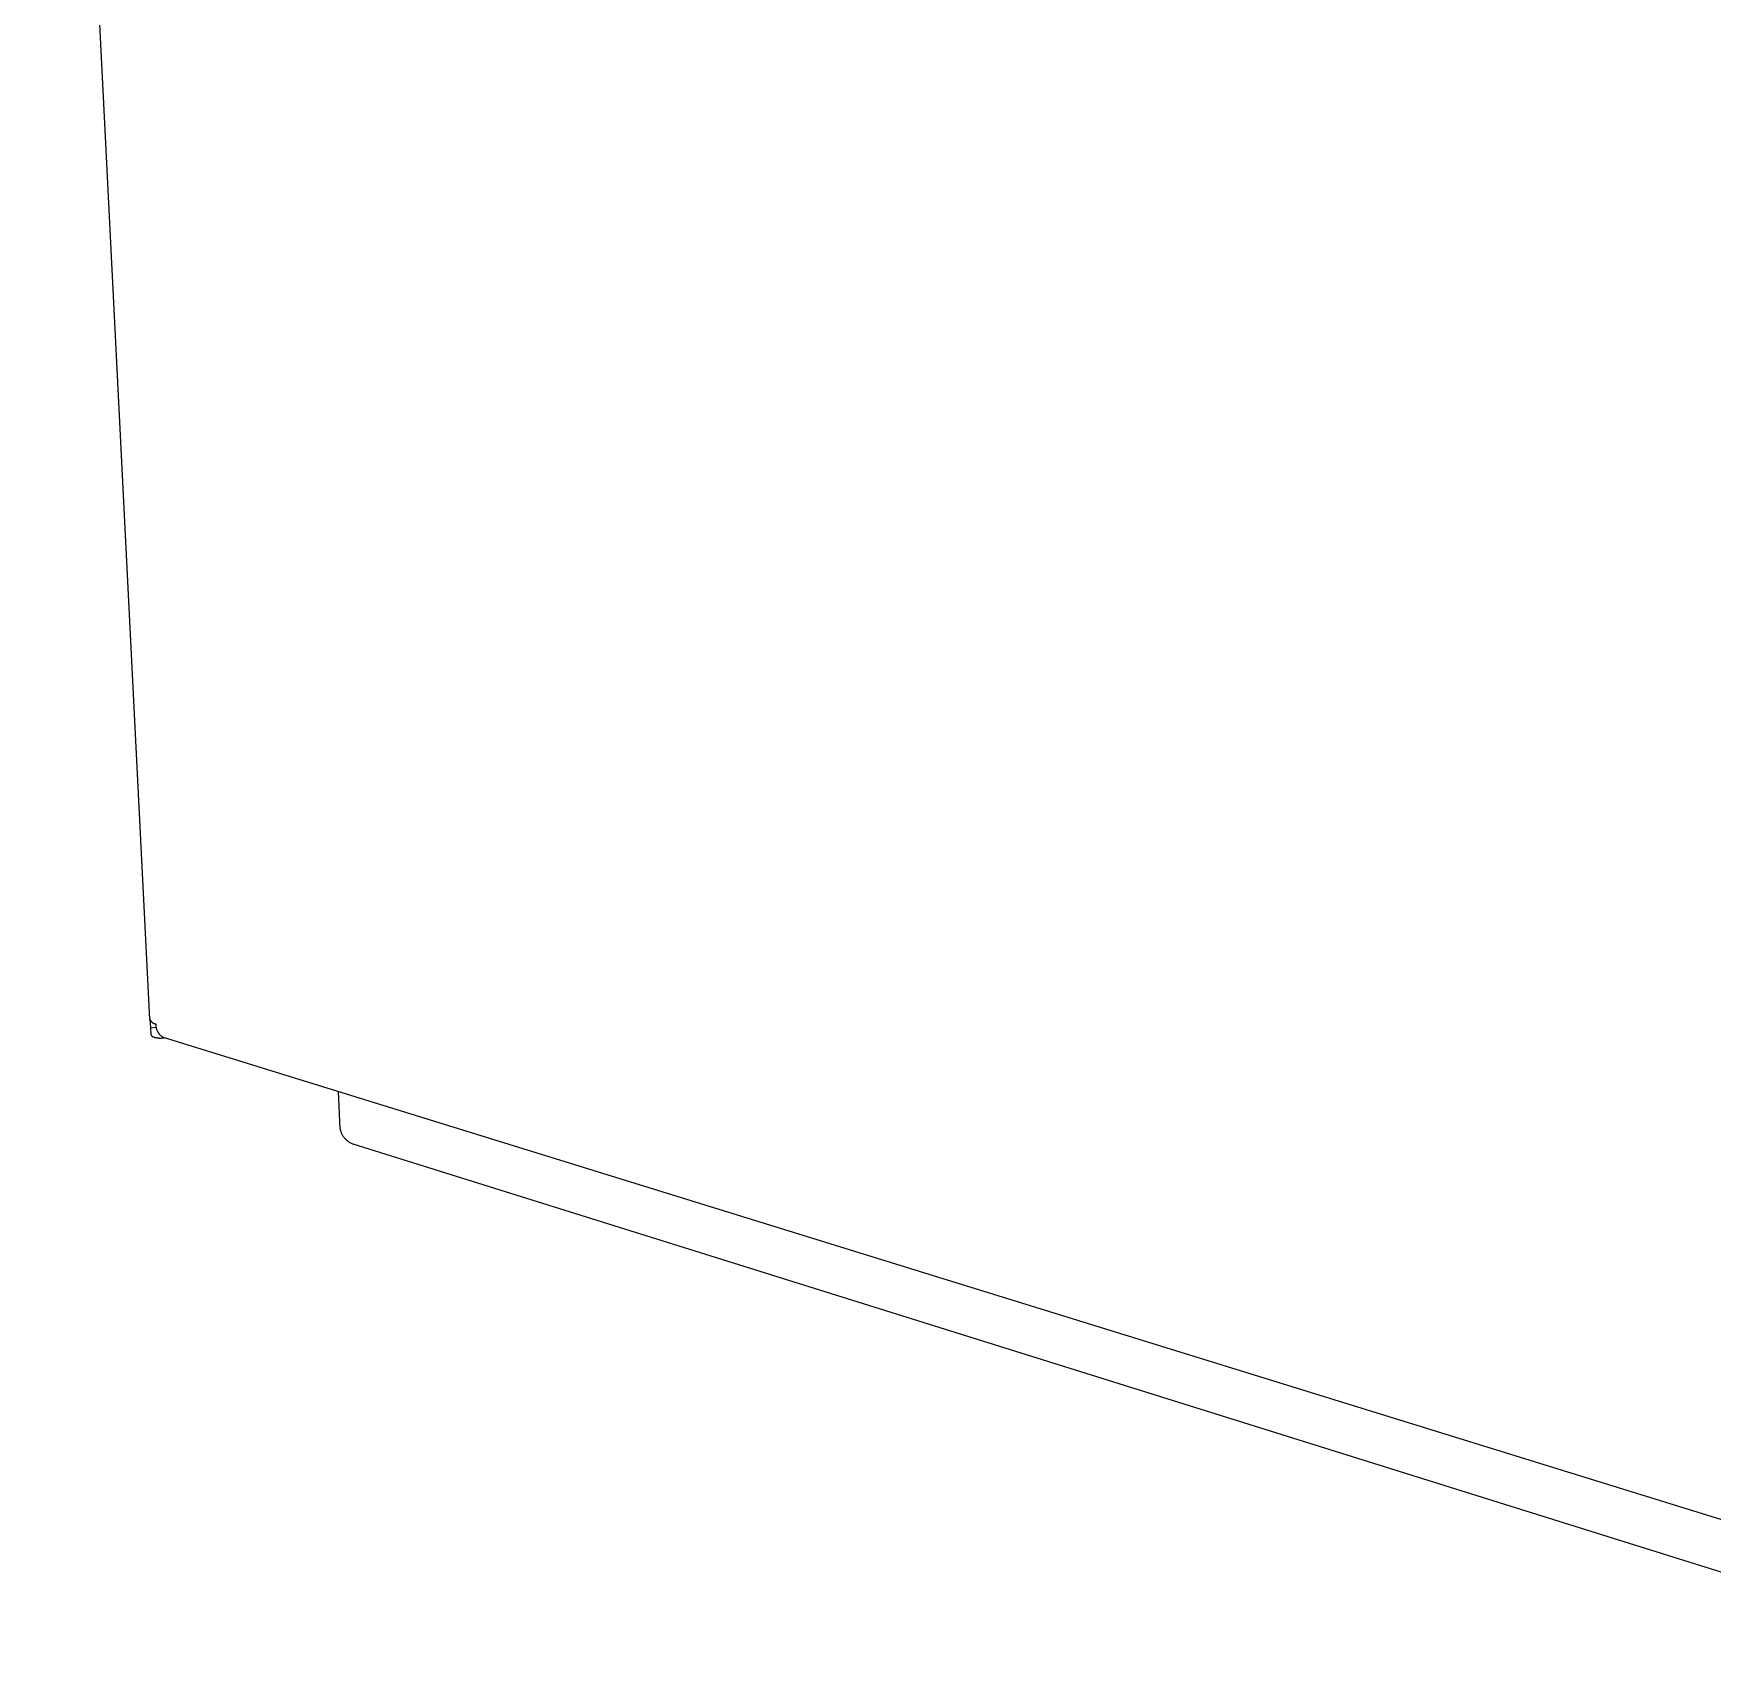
# Model space of a CAD drawing. Header units: millimetres. Extents: x -665 to 1920, y -373 to 1434.
# Drawn here: x -262.3 to -38, y -0.3 to 216.6 of the extents above; entities that cross this region are included whole.
import ezdxf

# ---------------------------------------------------------------- set-up
doc = ezdxf.new("R2010")
doc.units = ezdxf.units.MM
doc.header["$MEASUREMENT"] = 0
doc.layers.add('Utwórz2D linie widoczne', color=7, linetype='Continuous', true_color=0x000000)

msp = doc.modelspace()

# ---------------------------------------------------------------- linework, layer by layer
at = {"layer": 'Utwórz2D linie widoczne'}
for p, q in [((-246.75, 84.99), (-262.3, 393.51)), ((-246.75, 84.99), (-246.74, 84.96)), ((-246.75, 84.95), (-246.69, 83.85)), ((-246.74, 84.96), (-246.73, 84.93)), ((-246.73, 84.93), (-246.72, 84.9)), ((-246.72, 84.9), (-246.71, 84.87)), ((-246.71, 84.87), (-246.69, 84.84)), ((-246.69, 84.84), (-246.68, 84.81)), ((-246.69, 83.85), (-245.91, 83.9)), ((-246.68, 84.81), (-246.66, 84.79)), ((-246.66, 84.79), (-246.64, 84.76)), ((-246.64, 84.76), (-246.62, 84.73)), ((-246.58, 82.91), (-246.63, 83.86)), ((-246.62, 84.73), (-246.6, 84.71)), ((-246.6, 84.71), (-246.58, 84.68)), ((-246.58, 84.68), (-246.56, 84.66)), ((-246.56, 84.66), (-246.54, 84.64)), ((-246.54, 84.64), (-246.52, 84.61)), ((-246.52, 84.61), (-246.49, 84.59)), ((-246.49, 84.59), (-246.47, 84.57)), ((-246.47, 84.57), (-246.44, 84.55)), ((-246.44, 84.55), (-246.42, 84.53)), ((-246.42, 84.53), (-246.39, 84.51)), ((-246.39, 84.51), (-246.36, 84.5)), ((-246.36, 84.5), (-246.34, 84.48)), ((-246.34, 84.48), (-246.31, 84.46)), ((-246.31, 84.46), (-246.28, 84.45)), ((-246.28, 84.45), (-246.25, 84.44)), ((-246.25, 84.44), (-246.22, 84.42)), ((-246.22, 84.42), (-246.19, 84.41)), ((-246.19, 84.41), (-246.16, 84.4)), ((-246.16, 84.4), (-246.13, 84.39)), ((-246.13, 84.39), (-246.1, 84.38)), ((-246.1, 84.38), (-246.07, 84.38)), ((-246.07, 84.38), (-246.03, 84.37)), ((-246.03, 84.37), (-246, 84.37)), ((-246, 84.37), (-245.97, 84.36)), ((-245.97, 84.36), (-245.97, 84.3)), ((-245.97, 84.3), (-245.97, 84.23)), ((-245.97, 84.23), (-245.97, 84.16)), ((-245.97, 84.16), (-245.96, 84.09)), ((-245.96, 84.09), (-245.96, 84.03)), ((-245.96, 84.03), (-245.95, 83.96)), ((-245.95, 83.96), (-245.94, 83.89)), ((-245.94, 83.89), (-245.92, 83.83)), ((-245.93, 83.9), (-245.91, 83.89)), ((-245.92, 83.83), (-245.91, 83.76)), ((-245.91, 83.76), (-245.89, 83.7)), ((-245.89, 83.7), (-245.87, 83.63)), ((-245.87, 83.63), (-245.84, 83.57)), ((-245.84, 83.57), (-245.82, 83.51)), ((-245.82, 83.51), (-245.79, 83.45)), ((-245.79, 83.45), (-245.76, 83.39)), ((-245.76, 83.39), (-245.73, 83.33)), ((-245.73, 83.33), (-245.7, 83.27)), ((-245.7, 83.27), (-245.66, 83.21)), ((-245.66, 83.21), (-245.63, 83.16)), ((-245.63, 83.16), (-245.59, 83.1)), ((-245.59, 83.1), (-245.54, 83.05)), ((-245.54, 83.05), (-245.5, 83)), ((-245.5, 83), (-245.46, 82.95)), ((-246.58, 82.93), (-246.58, 82.92)), ((-246.58, 82.91), (-246.58, 82.9)), ((-246.58, 82.9), (-246.58, 82.9)), ((-246.58, 82.9), (-246.58, 82.89)), ((-246.58, 82.89), (-246.58, 82.88)), ((-246.58, 82.88), (-246.58, 82.88)), ((-246.58, 82.88), (-246.58, 82.87)), ((-246.58, 82.87), (-246.58, 82.87)), ((-246.58, 82.87), (-246.57, 82.86)), ((-246.57, 82.86), (-246.57, 82.85)), ((-246.57, 82.85), (-246.57, 82.85)), ((-246.57, 82.85), (-246.57, 82.84)), ((-246.57, 82.84), (-246.57, 82.84)), ((-246.57, 82.84), (-246.56, 82.83)), ((-246.56, 82.83), (-246.56, 82.83)), ((-246.56, 82.83), (-246.56, 82.82)), ((-246.56, 82.82), (-246.55, 82.81)), ((-246.55, 82.81), (-246.55, 82.81)), ((-246.55, 82.81), (-246.55, 82.8)), ((-246.55, 82.8), (-246.54, 82.8)), ((-246.54, 82.8), (-246.54, 82.79)), ((-246.54, 82.79), (-246.53, 82.78)), ((-246.53, 82.78), (-246.53, 82.78)), ((-246.53, 82.78), (-246.52, 82.77)), ((-246.52, 82.77), (-246.52, 82.77)), ((-246.52, 82.77), (-246.51, 82.76)), ((-246.51, 82.76), (-246.51, 82.76)), ((-246.51, 82.76), (-246.5, 82.75)), ((-246.5, 82.75), (-246.5, 82.74)), ((-246.5, 82.74), (-246.49, 82.74)), ((-246.49, 82.74), (-246.48, 82.73)), ((-246.48, 82.73), (-246.48, 82.73)), ((-246.48, 82.73), (-246.47, 82.72)), ((-246.47, 82.72), (-246.46, 82.72)), ((-246.46, 82.72), (-246.46, 82.71)), ((-246.46, 82.71), (-246.44, 82.7)), ((-246.44, 82.7), (-246.43, 82.69)), ((-246.43, 82.69), (-246.41, 82.68)), ((-246.41, 82.68), (-246.39, 82.67)), ((-246.39, 82.67), (-246.37, 82.66)), ((-246.37, 82.66), (-246.35, 82.65)), ((-246.35, 82.65), (-246.33, 82.64)), ((-246.33, 82.64), (-246.31, 82.63)), ((-246.31, 82.63), (-246.29, 82.62)), ((-246.29, 82.62), (-246.27, 82.61)), ((-246.27, 82.61), (-246.24, 82.6)), ((-246.24, 82.6), (-246.22, 82.59)), ((-246.22, 82.59), (-246.19, 82.58)), ((-246.19, 82.58), (-246.14, 82.57)), ((-246.14, 82.57), (-246.09, 82.55)), ((-246.09, 82.55), (-246.03, 82.54)), ((-246.03, 82.54), (-245.97, 82.53)), ((-245.97, 82.53), (-245.91, 82.52)), ((-245.91, 82.52), (-245.85, 82.51)), ((-245.85, 82.51), (-245.78, 82.5)), ((-245.78, 82.5), (-245.72, 82.49)), ((-245.72, 82.49), (-245.65, 82.48)), ((-245.65, 82.48), (-245.58, 82.48)), ((-245.58, 82.48), (-245.52, 82.47)), ((-245.52, 82.47), (-245.45, 82.47)), ((-245.46, 82.95), (-245.41, 82.9)), ((-245.45, 82.47), (-245.38, 82.47)), ((-245.41, 82.9), (-245.36, 82.85)), ((-245.38, 82.47), (-245.25, 82.47)), ((-245.36, 82.85), (-245.31, 82.81)), ((-245.31, 82.81), (-245.26, 82.76)), ((-245.26, 82.76), (-245.21, 82.72)), ((-245.25, 82.47), (-245.12, 82.48)), ((-245.21, 82.72), (-245.15, 82.68)), ((-245.15, 82.68), (-245.1, 82.64)), ((-245.12, 82.48), (-244.83, 82.49)), ((-245.1, 82.64), (-245.04, 82.61)), ((-245.04, 82.61), (-244.98, 82.57)), ((-244.98, 82.57), (-244.92, 82.54)), ((-244.92, 82.54), (-244.86, 82.51)), ((-244.86, 82.51), (-244.8, 82.48)), ((-14.91, 11.35), (-244.8, 82.48)), ((-221.61, 75.31), (-221.39, 70.35)), ((-221.39, 70.35), (-221.35, 70.33)), ((-221.35, 70.33), (-221.33, 70.24)), ((-221.33, 70.24), (-221.31, 70.15)), ((-221.31, 70.15), (-221.28, 70.07)), ((-221.28, 70.07), (-221.25, 69.98)), ((-221.25, 69.98), (-221.22, 69.89)), ((-221.22, 69.89), (-221.19, 69.8)), ((-221.19, 69.8), (-221.15, 69.72)), ((-221.15, 69.72), (-221.11, 69.64)), ((-221.11, 69.64), (-221.07, 69.55)), ((-221.07, 69.55), (-221.02, 69.47)), ((-221.02, 69.47), (-220.97, 69.4)), ((-220.97, 69.4), (-220.92, 69.32)), ((-220.92, 69.32), (-220.86, 69.24)), ((-220.86, 69.24), (-220.81, 69.17)), ((-220.81, 69.17), (-220.75, 69.1)), ((-220.75, 69.1), (-220.69, 69.03)), ((-220.69, 69.03), (-220.62, 68.96)), ((-220.62, 68.96), (-220.56, 68.9)), ((-220.56, 68.9), (-220.49, 68.83)), ((-220.49, 68.83), (-220.42, 68.77)), ((-220.42, 68.77), (-220.35, 68.72)), ((-220.35, 68.72), (-220.27, 68.66)), ((-220.27, 68.66), (-220.2, 68.61)), ((-220.2, 68.61), (-220.12, 68.56)), ((-220.12, 68.56), (-220.04, 68.51)), ((-220.04, 68.51), (-219.96, 68.46)), ((-219.96, 68.46), (-219.88, 68.42)), ((-219.88, 68.42), (-219.79, 68.38)), ((-219.79, 68.38), (-219.71, 68.35)), ((-219.71, 68.35), (-219.62, 68.31)), ((-0.56, -0.26), (-219.62, 68.31))]:
    msp.add_line(p, q, dxfattribs=at)

doc.saveas('drawing.dxf')
